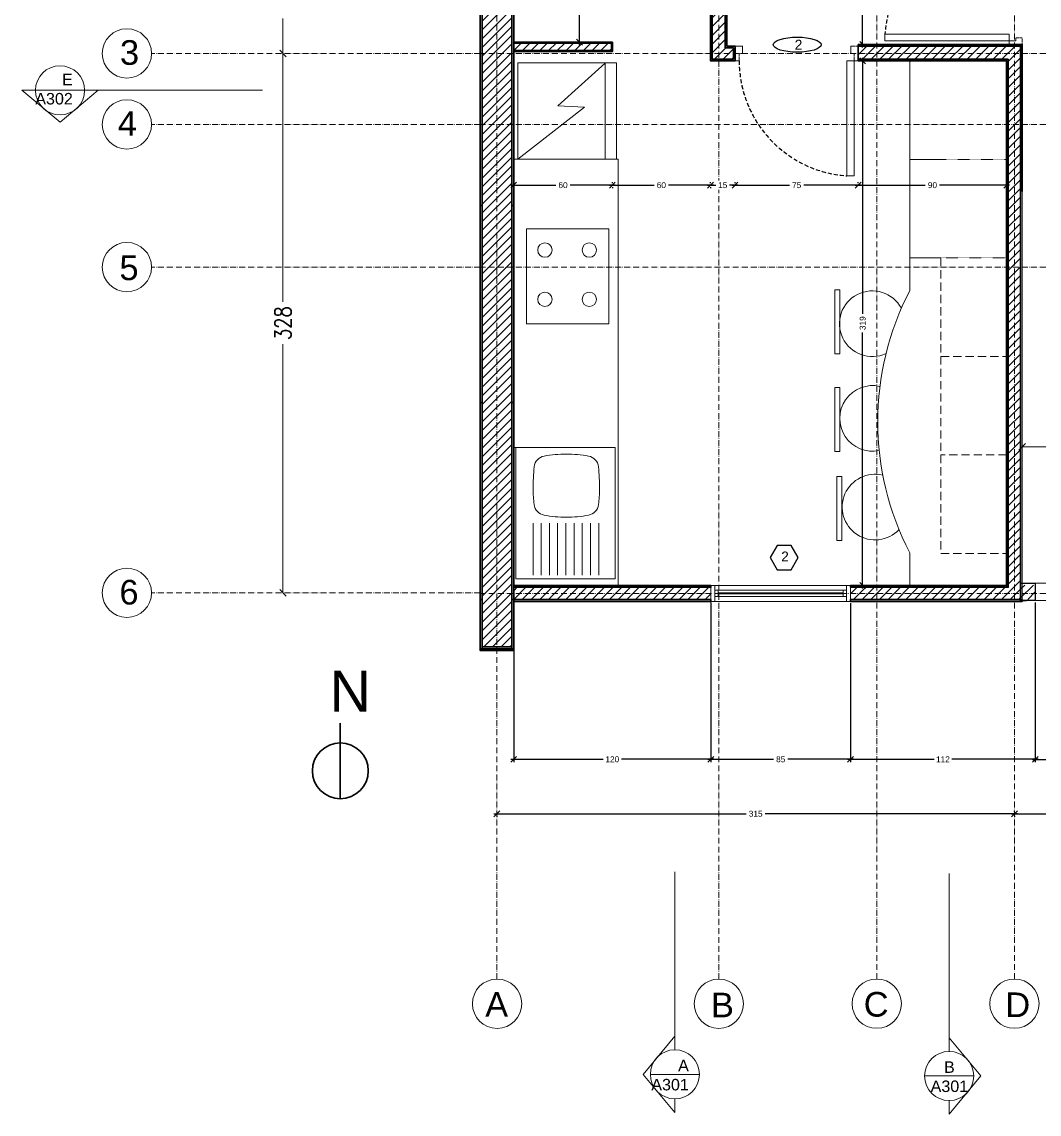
# Model space of a CAD drawing. Header units: inches. Extents: x 1080 to 7442, y 249 to 3242.
# Drawn here: x 1731 to 2350, y 1871 to 2536 of the extents above; entities that cross this region are included whole.
import ezdxf

# ---------------------------------------------------------------- set-up
doc = ezdxf.new("R2010")
doc.units = ezdxf.units.IN
doc.header["$MEASUREMENT"] = 0
for name, pattern in [('ACAD_ISO10W100', [18, 12, -3, 0, -3]), ('CENTER', [2, 1.25, -0.25, 0.25, -0.25]), ('HIDDEN', [0.375, 0.25, -0.125])]:
    doc.linetypes.add(name, pattern=pattern)
for name, color, linetype, lineweight in [('ARREDI', 8, 'Continuous', 18), ('CAMPITURE', 7, 'Continuous', 25), ('INFISSI', 130, 'Continuous', 13), ('NUMERAZIONE', 30, 'Continuous', 25), ('quote nuove', 253, 'Continuous', 18), ('STRUTTURA', 7, 'Continuous', 35)]:
    doc.layers.add(name, color=color, linetype=linetype, lineweight=lineweight)
doc.styles.add('ARIAL', font='Arial.ttf')
doc.styles.add('E-ROMANS', font='romans.shx', dxfattribs={"width": 0.8})
doc.styles.get("Standard").update_dxf_attribs({"font": 'Arial.ttf'})
doc.dimstyles.new('Copia di 1', dxfattribs={"dimscale": 0.001, "dimtxt": 10000, "dimasz": 4000, "dimexe": 1.2, "dimexo": 1, "dimgap": 0.1, "dimtad": 0, "dimtoh": 1, "dimdec": 0, "dimzin": 0, "dimdsep": 46, "dimtxsty": 'E-ROMANS', "dimblk": 'OBLIQUE', "dimcen": 1.2, "dimclrd": 256, "dimclre": 256, "dimclrt": 256, "dimadec": 0, "dimazin": 0, "dimtfac": 1, "dimtdec": 0, "dimtmove": 1, "dimatfit": 3, "dimldrblk": 'OPEN90', "dimfxl": 1, "dimtfill": 1, "dimtolj": 1, "dimtzin": 0, "dimlwd": 0, "dimarcsym": 0})
doc.dimstyles.new('TICK_36', dxfattribs={"dimtxt": 3.6, "dimasz": 3.6, "dimexe": 1.8, "dimexo": 1.2, "dimgap": 1.8, "dimtad": 0, "dimdec": 0, "dimzin": 0, "dimdsep": 46, "dimtxsty": 'ARIAL', "dimblk": 'OBLIQUE', "dimcen": 1.8, "dimdle": 1.8, "dimclrd": 256, "dimclrt": 256, "dimadec": 0, "dimazin": 0, "dimtfac": 1, "dimtdec": 0, "dimtmove": 1, "dimatfit": 3, "dimldrblk": 'OPEN90', "dimfxl": 1, "dimtfill": 1, "dimtolj": 1, "dimtzin": 0, "dimarcsym": 0})
pattern_1 = [(45, (-290.078, 2472.9004), (-2.6516504, 2.6516504), [])]

# ---------------------------------------------------------------- blocks, each defined once
blk = doc.blocks.new('_Oblique')
at = {"color": 0, "linetype": 'ByBlock', "lineweight": -2}
blk.add_line((-0.5, -0.5), (0.5, 0.5), dxfattribs=at)
blk = doc.blocks.new('*D178')
at = {"layer": 'quote nuove', "color": 0, "lineweight": -2, "transparency": 16777216}
for p, q in [((2334.97, 2054.64), (2334.97, 2055.24)), ((2020.01, 2052.24), (2020.01, 2051.64))]:
    blk.add_line(p, q, dxfattribs=at)
at = {"layer": 'quote nuove', "lineweight": -2, "transparency": 16777216}
for p, q in [((2018.21, 2053.44), (2171.74, 2053.44)), ((2336.77, 2053.44), (2183.24, 2053.44))]:
    blk.add_line(p, q, dxfattribs=at)
at = {"layer": 'quote nuove', "lineweight": -2, "transparency": 16777216, "xscale": 3.6, "yscale": 3.6, "zscale": 3.6, "rotation": 180}
blk.add_blockref('_Oblique', (2020.01, 2053.44), dxfattribs=at)
at = {"layer": 'quote nuove', "lineweight": -2, "transparency": 16777216, "xscale": 3.6, "yscale": 3.6, "zscale": 3.6}
blk.add_blockref('_Oblique', (2334.97, 2053.44), dxfattribs=at)
at = {"layer": 'quote nuove', "lineweight": 0, "transparency": 16777216, "insert": (2177.49, 2053.44), "char_height": 3.6, "attachment_point": 5, "style": 'ARIAL', "bg_fill": 3, "box_fill_scale": 1.25, "bg_fill_color": 256, "bg_fill_true_color": 13158600, "bg_fill_transparency": 0}
blk.add_mtext('\\A1;315', dxfattribs=at)
blk = doc.blocks.new('_Open90')
at = {"color": 0, "linetype": 'ByBlock', "lineweight": -2}
for p, q in [((0, 0), (-1, 0)), ((-0.5, 0.5), (0, 0)), ((0, 0), (-0.5, -0.5))]:
    blk.add_line(p, q, dxfattribs=at)
blk = doc.blocks.new('*D179')
at = {"layer": 'quote nuove', "color": 0, "lineweight": -2, "transparency": 16777216}
for p, q in [((2649.93, 2054.64), (2649.93, 2055.24)), ((2334.97, 2052.24), (2334.97, 2051.64))]:
    blk.add_line(p, q, dxfattribs=at)
at = {"layer": 'quote nuove', "lineweight": -2, "transparency": 16777216}
for p, q in [((2333.17, 2053.44), (2486.7, 2053.44)), ((2651.73, 2053.44), (2498.2, 2053.44))]:
    blk.add_line(p, q, dxfattribs=at)
at = {"layer": 'quote nuove', "lineweight": -2, "transparency": 16777216, "xscale": 3.6, "yscale": 3.6, "zscale": 3.6, "rotation": 180}
blk.add_blockref('_Oblique', (2334.97, 2053.44), dxfattribs=at)
at = {"layer": 'quote nuove', "lineweight": -2, "transparency": 16777216, "xscale": 3.6, "yscale": 3.6, "zscale": 3.6}
blk.add_blockref('_Oblique', (2649.93, 2053.44), dxfattribs=at)
at = {"layer": 'quote nuove', "lineweight": 0, "transparency": 16777216, "insert": (2492.45, 2053.44), "char_height": 3.6, "attachment_point": 5, "style": 'ARIAL', "bg_fill": 3, "box_fill_scale": 1.25, "bg_fill_color": 256, "bg_fill_true_color": 13158600, "bg_fill_transparency": 0}
blk.add_mtext('\\A1;315', dxfattribs=at)
blk = doc.blocks.new('*D182')
at = {"layer": 'quote nuove', "linetype": 'ACAD_ISO10W100', "lineweight": -2, "ltscale": 2, "transparency": 16777216}
for p, q in [((1889.81, 2577.96), (1889.81, 2577.96)), ((1889.81, 2516.41), (1889.81, 2516.41))]:
    blk.add_line(p, q, dxfattribs=at)
at = {"layer": 'quote nuove', "lineweight": 0, "ltscale": 2, "transparency": 16777216}
for p, q in [((1889.81, 2577.96), (1889.81, 2553.47)), ((1889.81, 2516.41), (1889.81, 2540.9))]:
    blk.add_line(p, q, dxfattribs=at)
at = {"layer": 'quote nuove', "lineweight": 0, "ltscale": 2, "transparency": 16777216, "xscale": 4, "yscale": 4, "zscale": 4}
for p, rotation in [((1889.81, 2577.96), 90), ((1889.81, 2516.41), 270)]:
    blk.add_blockref('_Oblique', p, dxfattribs=dict(at, rotation=rotation))
at = {"layer": 'quote nuove', "lineweight": 0, "ltscale": 2, "transparency": 16777216, "insert": (1889.81, 2547.19), "char_height": 10, "attachment_point": 5, "rotation": 90, "style": 'E-ROMANS', "bg_fill": 3, "box_fill_scale": 1.25, "bg_fill_color": 256, "bg_fill_true_color": 13158600, "bg_fill_transparency": 0}
blk.add_mtext('\\A1;62', dxfattribs=at)
blk = doc.blocks.new('*D183')
at = {"layer": 'quote nuove', "linetype": 'ACAD_ISO10W100', "lineweight": -2, "transparency": 16777216}
for p, q in [((1889.81, 2516.41), (1889.8, 2516.41)), ((1889.8, 2187.95), (1889.8, 2187.95))]:
    blk.add_line(p, q, dxfattribs=at)
at = {"layer": 'quote nuove', "lineweight": 0, "transparency": 16777216}
for p, q in [((1889.8, 2516.41), (1889.8, 2362.47)), ((1889.8, 2187.95), (1889.8, 2341.89))]:
    blk.add_line(p, q, dxfattribs=at)
at = {"layer": 'quote nuove', "lineweight": 0, "transparency": 16777216, "xscale": 4, "yscale": 4, "zscale": 4}
for p, rotation in [((1889.8, 2516.41), 90), ((1889.8, 2187.95), 270)]:
    blk.add_blockref('_Oblique', p, dxfattribs=dict(at, rotation=rotation))
at = {"layer": 'quote nuove', "lineweight": 0, "transparency": 16777216, "insert": (1889.8, 2352.18), "char_height": 10, "attachment_point": 5, "rotation": 90, "style": 'E-ROMANS', "bg_fill": 3, "box_fill_scale": 1.25, "bg_fill_color": 256, "bg_fill_true_color": 13158600, "bg_fill_transparency": 0}
blk.add_mtext('\\A1;328', dxfattribs=at)
blk = doc.blocks.new('*D226')
at = {"layer": 'quote nuove', "linetype": 'ACAD_ISO10W100', "lineweight": -2, "transparency": 16777216}
for p, q in [((2339.72, 2276.85), (2339.72, 2276.85)), ((2639.72, 2276.85), (2639.72, 2276.86))]:
    blk.add_line(p, q, dxfattribs=at)
at = {"layer": 'quote nuove', "lineweight": 0, "transparency": 16777216}
for p, q in [((2339.72, 2276.85), (2479.43, 2276.85)), ((2639.72, 2276.85), (2500, 2276.85))]:
    blk.add_line(p, q, dxfattribs=at)
at = {"layer": 'quote nuove', "lineweight": 0, "transparency": 16777216, "xscale": 4, "yscale": 4, "zscale": 4, "rotation": 180}
blk.add_blockref('_Oblique', (2339.72, 2276.85), dxfattribs=at)
at = {"layer": 'quote nuove', "lineweight": 0, "transparency": 16777216, "xscale": 4, "yscale": 4, "zscale": 4}
blk.add_blockref('_Oblique', (2639.72, 2276.85), dxfattribs=at)
at = {"layer": 'quote nuove', "lineweight": 0, "transparency": 16777216, "insert": (2489.72, 2276.85), "char_height": 10, "attachment_point": 5, "style": 'E-ROMANS', "bg_fill": 3, "box_fill_scale": 1.25, "bg_fill_color": 256, "bg_fill_true_color": 13158600, "bg_fill_transparency": 0}
blk.add_mtext('\\A1;300', dxfattribs=at)
blk = doc.blocks.new('*D187')
at = {"layer": 'quote nuove', "lineweight": -2, "transparency": 16777216}
for p, q in [((2148.12, 2436.18), (2153.21, 2436.18)), ((2166.72, 2436.18), (2161.62, 2436.18))]:
    blk.add_line(p, q, dxfattribs=at)
at = {"layer": 'quote nuove', "color": 0, "lineweight": -2, "transparency": 16777216}
for p, q in [((2149.92, 2437.38), (2149.92, 2437.98)), ((2164.92, 2437.38), (2164.92, 2437.98))]:
    blk.add_line(p, q, dxfattribs=at)
at = {"layer": 'quote nuove', "lineweight": -2, "transparency": 16777216, "xscale": 3.6, "yscale": 3.6, "zscale": 3.6, "rotation": 180}
blk.add_blockref('_Oblique', (2149.92, 2436.18), dxfattribs=at)
at = {"layer": 'quote nuove', "lineweight": -2, "transparency": 16777216, "xscale": 3.6, "yscale": 3.6, "zscale": 3.6}
blk.add_blockref('_Oblique', (2164.92, 2436.18), dxfattribs=at)
at = {"layer": 'quote nuove', "lineweight": 0, "transparency": 16777216, "insert": (2157.42, 2436.18), "char_height": 3.6, "attachment_point": 5, "style": 'ARIAL', "bg_fill": 3, "box_fill_scale": 1.25, "bg_fill_color": 256, "bg_fill_true_color": 13158600, "bg_fill_transparency": 0}
blk.add_mtext('\\A1;15', dxfattribs=at)
blk = doc.blocks.new('*D227')
at = {"layer": 'quote nuove', "lineweight": -2, "transparency": 16777216}
for p, q in [((2070.25, 2575.01), (2070.25, 2552.57)), ((2070.25, 2521.41), (2070.25, 2543.86))]:
    blk.add_line(p, q, dxfattribs=at)
at = {"layer": 'quote nuove', "color": 0, "lineweight": -2, "transparency": 16777216}
for p, q in [((2069.05, 2573.21), (2068.45, 2573.21)), ((2069.05, 2523.21), (2068.45, 2523.21))]:
    blk.add_line(p, q, dxfattribs=at)
at = {"layer": 'quote nuove', "lineweight": -2, "transparency": 16777216, "xscale": 3.6, "yscale": 3.6, "zscale": 3.6}
for p, rotation in [((2070.25, 2573.21), 90), ((2070.25, 2523.21), 270)]:
    blk.add_blockref('_Oblique', p, dxfattribs=dict(at, rotation=rotation))
at = {"layer": 'quote nuove', "lineweight": 0, "transparency": 16777216, "insert": (2070.25, 2548.21), "char_height": 3.6, "attachment_point": 5, "rotation": 90, "style": 'ARIAL', "bg_fill": 3, "box_fill_scale": 1.25, "bg_fill_color": 256, "bg_fill_true_color": 13158600, "bg_fill_transparency": 0}
blk.add_mtext('\\A1;50', dxfattribs=at)
blk = doc.blocks.new('*D191')
at = {"layer": 'quote nuove', "color": 0, "lineweight": -2, "transparency": 16777216}
for p, q in [((2241.4, 2511.91), (2240.8, 2511.91)), ((2241.4, 2192.41), (2240.8, 2192.41))]:
    blk.add_line(p, q, dxfattribs=at)
at = {"layer": 'quote nuove', "lineweight": -2, "transparency": 16777216}
for p, q in [((2242.6, 2513.71), (2242.6, 2357.92)), ((2242.6, 2190.61), (2242.6, 2346.41))]:
    blk.add_line(p, q, dxfattribs=at)
at = {"layer": 'quote nuove', "lineweight": -2, "transparency": 16777216, "xscale": 3.6, "yscale": 3.6, "zscale": 3.6}
for p, rotation in [((2242.6, 2511.91), 90), ((2242.6, 2192.41), 270)]:
    blk.add_blockref('_Oblique', p, dxfattribs=dict(at, rotation=rotation))
at = {"layer": 'quote nuove', "lineweight": 0, "transparency": 16777216, "insert": (2242.6, 2352.16), "char_height": 3.6, "attachment_point": 5, "rotation": 90, "style": 'ARIAL', "bg_fill": 3, "box_fill_scale": 1.25, "bg_fill_color": 256, "bg_fill_true_color": 13158600, "bg_fill_transparency": 0}
blk.add_mtext('\\A1;319', dxfattribs=at)
blk = doc.blocks.new('*D232')
at = {"layer": 'quote nuove', "color": 0, "lineweight": -2, "transparency": 16777216}
for p, q in [((2030.22, 2181.61), (2030.22, 2084.82)), ((2150.22, 2181.62), (2150.22, 2084.82))]:
    blk.add_line(p, q, dxfattribs=at)
at = {"layer": 'quote nuove', "lineweight": -2, "transparency": 16777216}
for p, q in [((2028.42, 2086.62), (2084.61, 2086.62)), ((2152.02, 2086.62), (2095.82, 2086.62))]:
    blk.add_line(p, q, dxfattribs=at)
at = {"layer": 'quote nuove', "lineweight": -2, "transparency": 16777216, "xscale": 3.6, "yscale": 3.6, "zscale": 3.6, "rotation": 180}
blk.add_blockref('_Oblique', (2030.22, 2086.62), dxfattribs=at)
at = {"layer": 'quote nuove', "lineweight": -2, "transparency": 16777216, "xscale": 3.6, "yscale": 3.6, "zscale": 3.6}
blk.add_blockref('_Oblique', (2150.22, 2086.62), dxfattribs=at)
at = {"layer": 'quote nuove', "lineweight": 0, "transparency": 16777216, "insert": (2090.22, 2086.62), "char_height": 3.6, "attachment_point": 5, "style": 'ARIAL', "bg_fill": 3, "box_fill_scale": 1.25, "bg_fill_color": 256, "bg_fill_true_color": 13158600, "bg_fill_transparency": 0}
blk.add_mtext('\\A1;120', dxfattribs=at)
blk = doc.blocks.new('*D233')
at = {"layer": 'quote nuove', "color": 0, "lineweight": -2, "transparency": 16777216}
for p, q in [((2150.22, 2182.16), (2150.22, 2084.82)), ((2235.22, 2181.61), (2235.22, 2084.82))]:
    blk.add_line(p, q, dxfattribs=at)
at = {"layer": 'quote nuove', "lineweight": -2, "transparency": 16777216}
for p, q in [((2148.42, 2086.62), (2188.36, 2086.62)), ((2237.02, 2086.62), (2197.07, 2086.62))]:
    blk.add_line(p, q, dxfattribs=at)
at = {"layer": 'quote nuove', "lineweight": -2, "transparency": 16777216, "xscale": 3.6, "yscale": 3.6, "zscale": 3.6, "rotation": 180}
blk.add_blockref('_Oblique', (2150.22, 2086.62), dxfattribs=at)
at = {"layer": 'quote nuove', "lineweight": -2, "transparency": 16777216, "xscale": 3.6, "yscale": 3.6, "zscale": 3.6}
blk.add_blockref('_Oblique', (2235.22, 2086.62), dxfattribs=at)
at = {"layer": 'quote nuove', "lineweight": 0, "transparency": 16777216, "insert": (2192.72, 2086.62), "char_height": 3.6, "attachment_point": 5, "style": 'ARIAL', "bg_fill": 3, "box_fill_scale": 1.25, "bg_fill_color": 256, "bg_fill_true_color": 13158600, "bg_fill_transparency": 0}
blk.add_mtext('\\A1;85', dxfattribs=at)
blk = doc.blocks.new('*D194')
at = {"layer": 'quote nuove', "color": 0, "lineweight": -2, "transparency": 16777216}
for p, q in [((2235.22, 2181.61), (2235.22, 2084.82)), ((2347.68, 2182.16), (2347.68, 2084.82))]:
    blk.add_line(p, q, dxfattribs=at)
at = {"layer": 'quote nuove', "lineweight": -2, "transparency": 16777216}
for p, q in [((2233.42, 2086.62), (2286.06, 2086.62)), ((2349.48, 2086.62), (2296.84, 2086.62))]:
    blk.add_line(p, q, dxfattribs=at)
at = {"layer": 'quote nuove', "lineweight": -2, "transparency": 16777216, "xscale": 3.6, "yscale": 3.6, "zscale": 3.6, "rotation": 180}
blk.add_blockref('_Oblique', (2235.22, 2086.62), dxfattribs=at)
at = {"layer": 'quote nuove', "lineweight": -2, "transparency": 16777216, "xscale": 3.6, "yscale": 3.6, "zscale": 3.6}
blk.add_blockref('_Oblique', (2347.68, 2086.62), dxfattribs=at)
at = {"layer": 'quote nuove', "lineweight": 0, "transparency": 16777216, "insert": (2291.45, 2086.62), "char_height": 3.6, "attachment_point": 5, "style": 'ARIAL', "bg_fill": 3, "box_fill_scale": 1.25, "bg_fill_color": 256, "bg_fill_true_color": 13158600, "bg_fill_transparency": 0}
blk.add_mtext('\\A1;112', dxfattribs=at)
blk = doc.blocks.new('*D235')
at = {"layer": 'quote nuove', "color": 0, "lineweight": -2, "transparency": 16777216}
for p, q in [((2347.68, 2182.16), (2347.68, 2084.81)), ((2432.68, 2182.17), (2432.68, 2084.81))]:
    blk.add_line(p, q, dxfattribs=at)
at = {"layer": 'quote nuove', "lineweight": -2, "transparency": 16777216}
for p, q in [((2345.88, 2086.61), (2385.83, 2086.61)), ((2434.48, 2086.61), (2394.54, 2086.61))]:
    blk.add_line(p, q, dxfattribs=at)
at = {"layer": 'quote nuove', "lineweight": -2, "transparency": 16777216, "xscale": 3.6, "yscale": 3.6, "zscale": 3.6, "rotation": 180}
blk.add_blockref('_Oblique', (2347.68, 2086.61), dxfattribs=at)
at = {"layer": 'quote nuove', "lineweight": -2, "transparency": 16777216, "xscale": 3.6, "yscale": 3.6, "zscale": 3.6}
blk.add_blockref('_Oblique', (2432.68, 2086.61), dxfattribs=at)
at = {"layer": 'quote nuove', "lineweight": 0, "transparency": 16777216, "insert": (2390.18, 2086.61), "char_height": 3.6, "attachment_point": 5, "style": 'ARIAL', "bg_fill": 3, "box_fill_scale": 1.25, "bg_fill_color": 256, "bg_fill_true_color": 13158600, "bg_fill_transparency": 0}
blk.add_mtext('\\A1;85', dxfattribs=at)
blk = doc.blocks.new('*D212')
at = {"layer": 'quote nuove', "lineweight": -2, "transparency": 16777216}
for p, q in [((2163.12, 2436.18), (2198.04, 2436.18)), ((2241.72, 2436.18), (2206.8, 2436.18))]:
    blk.add_line(p, q, dxfattribs=at)
at = {"layer": 'quote nuove', "color": 0, "lineweight": -2, "transparency": 16777216}
for p, q in [((2164.92, 2437.38), (2164.92, 2437.98)), ((2239.92, 2437.38), (2239.92, 2437.98))]:
    blk.add_line(p, q, dxfattribs=at)
at = {"layer": 'quote nuove', "lineweight": -2, "transparency": 16777216, "xscale": 3.6, "yscale": 3.6, "zscale": 3.6, "rotation": 180}
blk.add_blockref('_Oblique', (2164.92, 2436.18), dxfattribs=at)
at = {"layer": 'quote nuove', "lineweight": -2, "transparency": 16777216, "xscale": 3.6, "yscale": 3.6, "zscale": 3.6}
blk.add_blockref('_Oblique', (2239.92, 2436.18), dxfattribs=at)
at = {"layer": 'quote nuove', "lineweight": 0, "transparency": 16777216, "insert": (2202.42, 2436.18), "char_height": 3.6, "attachment_point": 5, "style": 'ARIAL', "bg_fill": 3, "box_fill_scale": 1.25, "bg_fill_color": 256, "bg_fill_true_color": 13158600, "bg_fill_transparency": 0}
blk.add_mtext('\\A1;75', dxfattribs=at)
blk = doc.blocks.new('*D213')
at = {"layer": 'quote nuove', "lineweight": -2, "transparency": 16777216}
for p, q in [((2238.12, 2436.18), (2280.71, 2436.18)), ((2332.02, 2436.18), (2289.42, 2436.18))]:
    blk.add_line(p, q, dxfattribs=at)
at = {"layer": 'quote nuove', "color": 0, "lineweight": -2, "transparency": 16777216}
for p, q in [((2239.92, 2437.38), (2239.92, 2437.98)), ((2330.22, 2437.38), (2330.22, 2437.98))]:
    blk.add_line(p, q, dxfattribs=at)
at = {"layer": 'quote nuove', "lineweight": -2, "transparency": 16777216, "xscale": 3.6, "yscale": 3.6, "zscale": 3.6, "rotation": 180}
blk.add_blockref('_Oblique', (2239.92, 2436.18), dxfattribs=at)
at = {"layer": 'quote nuove', "lineweight": -2, "transparency": 16777216, "xscale": 3.6, "yscale": 3.6, "zscale": 3.6}
blk.add_blockref('_Oblique', (2330.22, 2436.18), dxfattribs=at)
at = {"layer": 'quote nuove', "lineweight": 0, "transparency": 16777216, "insert": (2285.07, 2436.18), "char_height": 3.6, "attachment_point": 5, "style": 'ARIAL', "bg_fill": 3, "box_fill_scale": 1.25, "bg_fill_color": 256, "bg_fill_true_color": 13158600, "bg_fill_transparency": 0}
blk.add_mtext('\\A1;90', dxfattribs=at)
blk = doc.blocks.new('*D214')
at = {"layer": 'quote nuove', "lineweight": -2, "transparency": 16777216}
for p, q in [((2088.47, 2436.18), (2115.69, 2436.18)), ((2151.72, 2436.18), (2124.5, 2436.18))]:
    blk.add_line(p, q, dxfattribs=at)
at = {"layer": 'quote nuove', "color": 0, "lineweight": -2, "transparency": 16777216}
for p, q in [((2090.27, 2437.38), (2090.27, 2437.98)), ((2149.92, 2434.98), (2149.92, 2434.38))]:
    blk.add_line(p, q, dxfattribs=at)
at = {"layer": 'quote nuove', "lineweight": -2, "transparency": 16777216, "xscale": 3.6, "yscale": 3.6, "zscale": 3.6, "rotation": 180}
blk.add_blockref('_Oblique', (2090.27, 2436.18), dxfattribs=at)
at = {"layer": 'quote nuove', "lineweight": -2, "transparency": 16777216, "xscale": 3.6, "yscale": 3.6, "zscale": 3.6}
blk.add_blockref('_Oblique', (2149.92, 2436.18), dxfattribs=at)
at = {"layer": 'quote nuove', "lineweight": 0, "transparency": 16777216, "insert": (2120.09, 2436.18), "char_height": 3.6, "attachment_point": 5, "style": 'ARIAL', "bg_fill": 3, "box_fill_scale": 1.25, "bg_fill_color": 256, "bg_fill_true_color": 13158600, "bg_fill_transparency": 0}
blk.add_mtext('\\A1;60', dxfattribs=at)
blk = doc.blocks.new('*D215')
at = {"layer": 'quote nuove', "lineweight": -2, "transparency": 16777216}
for p, q in [((2028.42, 2436.18), (2055.84, 2436.18)), ((2092.07, 2436.18), (2064.65, 2436.18))]:
    blk.add_line(p, q, dxfattribs=at)
at = {"layer": 'quote nuove', "color": 0, "lineweight": -2, "transparency": 16777216}
for p, q in [((2030.22, 2437.38), (2030.22, 2437.98)), ((2090.27, 2434.98), (2090.27, 2434.38))]:
    blk.add_line(p, q, dxfattribs=at)
at = {"layer": 'quote nuove', "lineweight": -2, "transparency": 16777216, "xscale": 3.6, "yscale": 3.6, "zscale": 3.6, "rotation": 180}
blk.add_blockref('_Oblique', (2030.22, 2436.18), dxfattribs=at)
at = {"layer": 'quote nuove', "lineweight": -2, "transparency": 16777216, "xscale": 3.6, "yscale": 3.6, "zscale": 3.6}
blk.add_blockref('_Oblique', (2090.27, 2436.18), dxfattribs=at)
at = {"layer": 'quote nuove', "lineweight": 0, "transparency": 16777216, "insert": (2060.24, 2436.18), "char_height": 3.6, "attachment_point": 5, "style": 'ARIAL', "bg_fill": 3, "box_fill_scale": 1.25, "bg_fill_color": 256, "bg_fill_true_color": 13158600, "bg_fill_transparency": 0}
blk.add_mtext('\\A1;60', dxfattribs=at)
blk = doc.blocks.new('*D246')
at = {"layer": 'ARREDI', "color": 0, "lineweight": -2, "transparency": 16777216}
for p, q in [((2263.15, 2601.91), (2240.8, 2601.91)), ((2326.44, 2521.91), (2240.8, 2521.91))]:
    blk.add_line(p, q, dxfattribs=at)
at = {"layer": 'ARREDI', "lineweight": -2, "transparency": 16777216}
for p, q in [((2242.6, 2603.71), (2242.6, 2566.27)), ((2242.6, 2520.11), (2242.6, 2557.56))]:
    blk.add_line(p, q, dxfattribs=at)
at = {"layer": 'ARREDI', "lineweight": -2, "transparency": 16777216, "xscale": 3.6, "yscale": 3.6, "zscale": 3.6}
for p, rotation in [((2242.6, 2601.91), 90), ((2242.6, 2521.91), 270)]:
    blk.add_blockref('_Oblique', p, dxfattribs=dict(at, rotation=rotation))
at = {"layer": 'ARREDI', "transparency": 16777216, "insert": (2242.6, 2561.91), "char_height": 3.6, "attachment_point": 5, "rotation": 90, "style": 'ARIAL', "bg_fill": 3, "box_fill_scale": 1.25, "bg_fill_color": 256, "bg_fill_true_color": 13158600, "bg_fill_transparency": 0}
blk.add_mtext('\\A1;80', dxfattribs=at)

msp = doc.modelspace()

# ---------------------------------------------------------------- hatches: boundary and pattern name
at = {"layer": 'CAMPITURE'}
h = msp.add_hatch(dxfattribs=at)
h.set_pattern_fill('ANSI31', color=0, scale=30)
h.set_pattern_definition(pattern_1)
h.paths.add_polyline_path([(2029.02, 2902.72), (2011.01, 2902.72), (2011.01, 2155.11), (2029.02, 2155.11)])
h = msp.add_hatch(dxfattribs=at)
h.set_pattern_fill('ANSI31', color=256, scale=30)
h.set_pattern_definition(pattern_1)
h.paths.add_polyline_path([(2103.92, 2881.61), (2030.22, 2881.61), (2030.22, 2874.11), (2103.92, 2874.11)])
h.paths.add_polyline_path([(2158.92, 2881.61), (2150.22, 2881.61), (2146.42, 2881.61), (2146.42, 2874.11), (2150.22, 2874.11), (2151.42, 2874.11), (2151.42, 2792.91), (2152.7, 2792.91), (2152.7, 2842.31), (2157.66, 2842.31), (2157.66, 2792.91), (2158.92, 2792.91)])
h.paths.add_polyline_path([(2158.92, 2717.91), (2151.42, 2717.91), (2151.42, 2581.71), (2150, 2581.71), (2030.22, 2581.71), (2030.22, 2574.21), (2150.92, 2574.21), (2150.92, 2512.91), (2163.92, 2512.91), (2163.92, 2519.91), (2158.92, 2519.91), (2158.92, 2573.21)])
h.paths.add_polyline_path([(2338.72, 2520.91), (2239.92, 2520.91), (2239.92, 2512.91), (2331.22, 2512.91), (2331.22, 2511.91), (2331.22, 2510.88), (2338.72, 2510.88)])
h.paths.add_polyline_path([(2338.72, 2510.88), (2331.22, 2510.88), (2331.22, 2191.41), (2235.22, 2191.41), (2235.22, 2183.91), (2338.72, 2183.91), (2338.72, 2443.78)])
h.paths.add_polyline_path([(2150.22, 2191.41), (2030.22, 2191.41), (2030.22, 2183.91), (2150.22, 2183.91)])
h.paths.add_polyline_path([(2639.72, 2192.46), (2632.72, 2192.46), (2632.72, 2183.86), (2639.72, 2183.86)])
h = msp.add_hatch(dxfattribs=at)
h.set_pattern_fill('ANSI31', color=0, scale=30)
h.set_pattern_definition(pattern_1)
h.paths.add_polyline_path([(2089.67, 2518.11), (2089.67, 2522.61), (2030.22, 2522.61), (2030.22, 2518.11)])
h.paths.add_polyline_path([(2338.72, 2187.66), (2338.72, 2183.94), (2347.68, 2183.94), (2347.68, 2187.66)])
h.paths.add_polyline_path([(2347.68, 2187.66), (2347.68, 2192.72), (2338.72, 2192.72), (2338.72, 2187.66)])

# ---------------------------------------------------------------- linework, layer by layer
at = {"layer": 'ARREDI'}
for p, q in [((2030.22, 2515.83), (2030.22, 2452.63)), ((2092.81, 2510.76), (2032.81, 2510.76)), ((2032.81, 2510.76), (2032.81, 2451.97)), ((2057.03, 2484.47), (2085.87, 2510.55)), ((2085.87, 2451.97), (2085.87, 2510.55)), ((2092.81, 2451.97), (2092.81, 2510.76)), ((2032.81, 2451.97), (2073.27, 2483.67)), ((2073.27, 2483.67), (2057.03, 2484.47)), ((2030.22, 2451.97), (2090.22, 2451.97)), ((2093.72, 2451.97), (2088.53, 2451.97)), ((2093.72, 2192.53), (2093.72, 2451.97)), ((2290.22, 2451.91), (2271.22, 2451.91)), ((2339.72, 2183.36), (2339.72, 2443.78)), ((2088.07, 2409.67), (2038.07, 2409.67)), ((2290.22, 2391.91), (2271.22, 2391.91)), ((2271.22, 2391.91), (2271.22, 2371.91)), ((2090.55, 2276.45), (2030.55, 2276.45)), ((2041.97, 2198.74), (2041.97, 2230.34)), ((2046.97, 2198.74), (2046.97, 2230.34)), ((2051.97, 2198.74), (2051.97, 2230.34)), ((2056.97, 2198.74), (2056.97, 2230.34)), ((2061.97, 2198.74), (2061.97, 2230.34)), ((2066.97, 2198.74), (2066.97, 2230.34)), ((2071.97, 2198.74), (2071.97, 2230.34)), ((2076.97, 2198.74), (2076.97, 2230.34)), ((2081.97, 2198.74), (2081.97, 2230.34)), ((2271.22, 2212.41), (2271.22, 2192.41)), ((2037.24, 2196.45), (2087.24, 2196.44)), ((2030.22, 2192.53), (2093.72, 2192.53))]:
    msp.add_line(p, q, dxfattribs=at)
at = {"layer": 'ARREDI', "linetype": 'HIDDEN', "ltscale": 0.1}
for p, q in [((2290.22, 2451.91), (2330.22, 2451.91)), ((2330.22, 2391.91), (2290.22, 2391.91))]:
    msp.add_line(p, q, dxfattribs=at)
at = {"layer": 'ARREDI', "linetype": 'HIDDEN', "ltscale": 20}
for p, q in [((2290.22, 2391.91), (2290.22, 2211.91)), ((2290.22, 2331.91), (2330.22, 2331.91)), ((2330.22, 2271.91), (2290.22, 2271.91)), ((2290.22, 2211.91), (2330.22, 2211.91))]:
    msp.add_line(p, q, dxfattribs=at)
at = {"layer": 'ARREDI', "ltscale": 5}
msp.add_line((2037.24, 2276.45), (2087.24, 2276.45), dxfattribs=at)
at = {"layer": 'ARREDI'}
for points in [[(2088.07, 2409.67), (2088.07, 2351.67), (2038.07, 2351.67), (2038.07, 2409.67)], [(2225.72, 2372.4), (2228.66, 2372.4), (2228.66, 2333.45), (2225.72, 2333.45)], [(2225.71, 2312.99), (2228.65, 2312.99), (2228.65, 2274.04), (2225.71, 2274.04)], [(2031.6, 2276.45), (2091.99, 2276.45), (2091.99, 2196.45), (2031.6, 2196.45)], [(2226.93, 2258.8), (2229.88, 2258.8), (2229.88, 2219.84), (2226.93, 2219.84)]]:
    msp.add_lwpolyline(points, close=True, dxfattribs=at)
for centre in [(2049.2, 2396.67), (2076.24, 2396.67), (2049.2, 2366.67), (2076.24, 2366.67)]:
    msp.add_circle(centre, 4.38, dxfattribs=at)
for centre, radius, start, end in [((2248.48, 2351.84), 20, 27.99118, 294.70061), ((2425.26, 2292.16), 173.46, 152.62844, 207.37156), ((2248.68, 2294.19), 20, 77.10948, 281.57251), ((2250.17, 2240.2), 20, 76.40706, 316.65618)]:
    msp.add_arc(centre, radius, start, end, dxfattribs=at)
at = {"layer": 'ARREDI', "ltscale": 5}
for centre, radius, start, end in [((2050.08, 2263.84), 7.5, 100.38124, 172.77), ((2050.08, 2263.84), 7.5, 100.38124, 172.77), ((2062.24, 2197.45), 75, 90, 100.38124), ((2062.24, 2197.45), 75, 90, 100.38124), ((2062.24, 2197.45), 75, 79.61876, 90), ((2062.24, 2197.45), 75, 79.61876, 90), ((2074.41, 2263.84), 7.5, 7.23, 79.61876), ((2074.41, 2263.84), 7.5, 7.23, 79.61876), ((2198.23, 2251.15), 156.19, 174.99166, 180.0013), ((2198.23, 2251.15), 156.19, 174.99166, 180.0013), ((1926.26, 2251.15), 156.19, 359.9987, 5.00834), ((1926.26, 2251.15), 156.19, 359.9987, 5.00834), ((2117.04, 2251.15), 75, 180, 187.23), ((2117.04, 2251.15), 75, 180, 187.23), ((2007.44, 2251.15), 75, 352.77, 0), ((2007.44, 2251.15), 75, 352.77, 0), ((2050.08, 2242.65), 7.5, 187.23, 259.61876), ((2050.08, 2242.65), 7.5, 187.23, 259.61876), ((2074.41, 2242.65), 7.5, 280.38124, 352.77), ((2074.41, 2242.65), 7.5, 280.38124, 352.77), ((2062.24, 2309.05), 75, 259.61876, 270), ((2062.24, 2309.05), 75, 259.61876, 270), ((2062.24, 2309.05), 75, 270, 280.38124), ((2062.24, 2309.05), 75, 270, 280.38124)]:
    msp.add_arc(centre, radius, start, end, dxfattribs=at)
at = {"layer": 'INFISSI', "color": 4, "lineweight": 0}
for p, q in [((2150.22, 2192.41), (2235.22, 2192.41)), ((2152.72, 2189.66), (2154.72, 2189.66)), ((2154.72, 2189.66), (2230.72, 2189.66)), ((2232.72, 2189.66), (2230.72, 2189.66)), ((2432.68, 2193.86), (2347.68, 2193.86)), ((2150.22, 2182.81), (2235.22, 2182.81)), ((2154.72, 2187.91), (2230.72, 2187.91)), ((2230.72, 2187.41), (2154.72, 2187.41))]:
    msp.add_line(p, q, dxfattribs=at)
at = {"layer": 'INFISSI'}
for p, q in [((2232.72, 2187.66), (2232.72, 2189.66)), ((2154.72, 2187.41), (2154.72, 2187.91)), ((2230.72, 2187.91), (2229.53, 2187.91)), ((2229.53, 2187.41), (2230.72, 2187.41)), ((2230.72, 2187.66), (2230.72, 2187.91))]:
    msp.add_line(p, q, dxfattribs=at)
at = {"layer": 'INFISSI', "color": 4, "linetype": 'Continuous', "lineweight": 0}
for p, q in [((2549.72, 2193.86), (2339.72, 2193.86)), ((2549.72, 2183.36), (2339.72, 2183.36))]:
    msp.add_line(p, q, dxfattribs=at)
for points in [[(2256.16, 2528.13), (2331.72, 2528.13), (2331.72, 2524.13), (2256.16, 2524.13), (2256.16, 2528.13)], [(2232.92, 2441.91), (2232.92, 2511.91), (2237.42, 2511.91), (2237.42, 2441.91), (2232.92, 2441.91)]]:
    msp.add_lwpolyline(points, dxfattribs=at)
at = {"layer": 'INFISSI', "color": 4, "linetype": 'CENTER', "lineweight": 0}
for points in [[(2167.42, 2511.91), (2164.92, 2511.91), (2164.92, 2520.91), (2169.42, 2520.91), (2169.42, 2516.41), (2167.42, 2516.41), (2167.42, 2511.91)], [(2237.42, 2511.91), (2239.92, 2511.91), (2239.92, 2520.91), (2235.42, 2520.91), (2235.42, 2516.41), (2237.42, 2516.41), (2237.42, 2511.91)], [(2331.72, 2524.13), (2331.72, 2521.91), (2339.72, 2521.91), (2339.72, 2525.91), (2335.72, 2525.91), (2335.72, 2524.13), (2331.72, 2524.13)]]:
    msp.add_lwpolyline(points, dxfattribs=at)
at = {"layer": 'INFISSI', "color": 4, "lineweight": 0}
for points in [[(2150.22, 2192.41), (2152.72, 2192.41), (2152.72, 2182.81), (2150.22, 2182.81)], [(2232.72, 2192.41), (2235.22, 2192.41), (2235.22, 2182.81), (2232.72, 2182.81)]]:
    msp.add_lwpolyline(points, close=True, dxfattribs=at)
at = {"layer": 'INFISSI', "color": 4, "linetype": 'HIDDEN', "lineweight": -2, "ltscale": 10}
for centre, radius, start, end in [((2333.46, 2522.18), 77.53, 91.28964, 175.59535), ((2237.69, 2512.02), 70.27, 180.08643, 266.10934)]:
    msp.add_arc(centre, radius, start, end, dxfattribs=at)
at = {"layer": 'NUMERAZIONE', "lineweight": 0}
for p, q in [((1754.12, 2474.55), (1730.88, 2493.95)), ((1777.36, 2493.95), (1730.88, 2493.95)), ((1754.12, 2474.55), (1777.36, 2493.95)), ((1777.36, 2493.95), (1877.36, 2493.95)), ((2128.33, 1918.05), (2128.33, 2018.05)), ((2295.22, 1917.06), (2295.22, 2017.06)), ((2108.94, 1894.81), (2128.33, 1918.05)), ((2128.33, 1909.76), (2128.33, 1918.04)), ((2314.61, 1893.82), (2295.22, 1917.06)), ((2295.22, 1908.77), (2295.22, 1917.06)), ((2108.94, 1894.81), (2128.33, 1871.57)), ((2113.38, 1894.81), (2143.28, 1894.81)), ((2310.17, 1893.82), (2280.27, 1893.82)), ((2314.61, 1893.82), (2295.22, 1870.58)), ((2128.33, 1871.57), (2128.33, 1879.86)), ((2295.22, 1870.58), (2295.22, 1878.86))]:
    msp.add_line(p, q, dxfattribs=at)
at = {"layer": 'NUMERAZIONE'}
msp.add_lwpolyline([(2203.32, 2209.48), (2199.05, 2216.89), (2190.5, 2216.89), (2186.22, 2209.48), (2190.5, 2202.08), (2199.05, 2202.08)], close=True, dxfattribs=at)
at = {"layer": 'NUMERAZIONE', "lineweight": 0}
for centre in [(1754.12, 2493.95), (2128.33, 1894.81), (2295.22, 1893.82)]:
    msp.add_circle(centre, 14.95, dxfattribs=at)
at = {"layer": 'NUMERAZIONE'}
msp.add_ellipse((2202.75, 2521.72), major_axis=(14.61, 0), ratio=0.314087, dxfattribs=at)
at = {"layer": 'quote nuove', "color": 253, "linetype": 'ACAD_ISO10W100', "lineweight": 0, "ltscale": 0.3}
for p, q in [((2020.01, 1952.81), (2020.01, 3105.02)), ((2155.06, 1952.81), (2155.07, 3105.02)), ((2334.97, 1952.86), (2334.97, 3105.02)), ((2009.81, 2516.41), (1809.81, 2516.41)), ((2860.12, 2516.41), (2009.81, 2516.41)), ((2009.81, 2187.95), (1809.81, 2187.95)), ((2860.12, 2187.66), (2009.81, 2187.66))]:
    msp.add_line(p, q, dxfattribs=at)
at = {"layer": 'quote nuove', "color": 253, "lineweight": 0}
for centre in [(1794.81, 2516.41), (1794.81, 2473.19), (1794.81, 2386.31), (1794.81, 2187.98), (2020.1, 1937.81), (2155.06, 1937.81), (2251.17, 1937.86), (2334.97, 1937.86)]:
    msp.add_circle(centre, 15, dxfattribs=at)
at = {"layer": 'STRUTTURA'}
for p, q in [((2239.92, 2521.91), (2239.92, 2520.91)), ((2239.92, 2520.91), (2339.72, 2520.91)), ((2339.72, 2520.91), (2339.72, 2519.91)), ((2030.22, 2512.51), (2030.22, 2452.51)), ((2331.22, 2512.91), (2239.92, 2512.91)), ((2331.22, 2511.91), (2331.22, 2512.91)), ((2331.22, 2191.41), (2331.22, 2511.91)), ((2330.22, 2451.91), (2330.22, 2391.91)), ((2338.72, 2183.36), (2338.72, 2443.78)), ((2330.22, 2331.91), (2330.22, 2271.91)), ((2331.22, 2192.41), (2271.22, 2192.41)), ((1924.7, 2108.64), (1924.7, 2062.61))]:
    msp.add_line(p, q, dxfattribs=at)
at = {"layer": 'STRUTTURA', "color": 6, "lineweight": 0}
msp.add_line((2030.22, 2192.53), (2067.07, 2192.41), dxfattribs=at)
at = {"layer": 'STRUTTURA', "ltscale": 5}
for p, q in [((2080.22, 2192.53), (2030.22, 2192.53)), ((2080.22, 2192.41), (2030.22, 2192.41))]:
    msp.add_line(p, q, dxfattribs=at)
at = {"layer": 'STRUTTURA', "lineweight": -2}
for p, q in [((2339.72, 2193.86), (2342.35, 2193.86)), ((2339.72, 2183.36), (2342.35, 2183.36))]:
    msp.add_line(p, q, dxfattribs=at)
at = {"layer": 'STRUTTURA'}
for points in [[(2149.92, 2574.21), (2149.92, 2511.91), (2164.92, 2511.91), (2164.92, 2520.91), (2159.92, 2520.91), (2159.92, 2573.21)], [(2150.92, 2574.21), (2150.92, 2512.91), (2163.92, 2512.91), (2163.92, 2519.91), (2158.92, 2519.91), (2158.92, 2573.21)], [(2030.22, 2522.61), (2089.67, 2522.61), (2089.67, 2523.21), (2030.22, 2523.21)], [(2339.72, 2432.41), (2339.72, 2521.91), (2239.92, 2521.91)], [(2338.72, 2432.41), (2338.72, 2520.91), (2239.92, 2520.91)], [(2030.22, 2517.51), (2089.67, 2517.51), (2089.67, 2518.11), (2030.22, 2518.11)], [(2020.02, 2153.91), (2011.01, 2153.91), (2011.01, 2155.11), (2020.02, 2155.11)], [(2020.02, 2153.91), (2029.02, 2153.91), (2029.02, 2155.11), (2020.02, 2155.11)], [(2020.02, 2153.91), (2009.81, 2153.91), (2009.81, 2152.81), (2020.02, 2152.81)], [(2020.02, 2153.91), (2030.22, 2153.91), (2030.22, 2152.81), (2020.02, 2152.81)]]:
    msp.add_lwpolyline(points, dxfattribs=at)
for points in [[(2011.01, 2423.91), (2011.01, 2543.91), (2009.81, 2543.91), (2009.81, 2423.91)], [(2029.02, 2423.91), (2029.02, 2543.91), (2030.22, 2543.91), (2030.22, 2423.91)], [(2089.67, 2517.51), (2089.67, 2523.21), (2090.27, 2523.21), (2090.27, 2517.51)], [(2011.01, 2303.91), (2011.01, 2423.91), (2009.81, 2423.91), (2009.81, 2303.91)], [(2029.02, 2303.91), (2029.02, 2423.91), (2030.22, 2423.91), (2030.22, 2303.91)], [(2009.81, 2183.91), (2009.81, 2303.91), (2011.01, 2303.91), (2011.01, 2183.91)], [(2029.02, 2183.91), (2029.02, 2303.91), (2030.22, 2303.91), (2030.22, 2183.91)], [(2030.22, 2192.41), (2150.22, 2192.41), (2150.22, 2191.41), (2030.22, 2191.41)], [(2235.22, 2192.41), (2331.22, 2192.41), (2331.22, 2191.41), (2235.22, 2191.41)], [(2009.81, 2153.91), (2009.81, 2183.91), (2011.01, 2183.91), (2011.01, 2153.91)], [(2029.02, 2153.91), (2029.02, 2183.91), (2030.22, 2183.91), (2030.22, 2153.91)], [(2150.22, 2183.91), (2150.22, 2182.81), (2030.22, 2182.81), (2030.22, 2183.91)], [(2339.72, 2183.91), (2339.72, 2182.81), (2235.22, 2182.81), (2235.22, 2183.91)]]:
    msp.add_lwpolyline(points, close=True, dxfattribs=at)
at = {"layer": 'STRUTTURA', "linetype": 'ByBlock'}
msp.add_lwpolyline([(2239.92, 2521.91), (2239.92, 2511.91), (2330.22, 2511.91), (2330.22, 2191.41)], dxfattribs=at)
at = {"layer": 'STRUTTURA', "linetype": 'Continuous', "lineweight": -2}
msp.add_lwpolyline([(2338.72, 2193.86), (2347.68, 2193.86), (2347.68, 2183.36), (2338.72, 2183.36)], close=True, dxfattribs=at)
at = {"layer": 'STRUTTURA'}
msp.add_circle((1924.7, 2079.6), 16.99, dxfattribs=at)

# ---------------------------------------------------------------- texts
at = {"layer": 'NUMERAZIONE', "ltscale": 0.1, "char_height": 6, "attachment_point": 1}
for insert in [(2201.25, 2524.73), (2193, 2213.13)]:
    msp.add_mtext_dynamic_manual_height_columns('2', width=0.5819, gutter_width=12.5, heights=[0], dxfattribs=dict(at, insert=insert))
at = {"layer": 'NUMERAZIONE', "lineweight": 0, "char_height": 7}
for s, insert, attachment_point in [('   E\\PA302', (1761.89, 2485.23), 9), ('   A\\PA301', (2136.8, 1884.95), 9), ('\\pt7,14;   B\\P\\pi-7,l7,tz;A301', (2283.98, 1883.96), 7)]:
    msp.add_mtext_dynamic_manual_height_columns(s, width=18.8196, gutter_width=12.5, heights=[0], dxfattribs=dict(at, insert=insert, attachment_point=attachment_point))
at = {"layer": 'quote nuove', "color": 253, "lineweight": 0, "char_height": 15, "attachment_point": 1}
for s, insert in [('3', (1790.59, 2524.47)), ('4', (1789.23, 2481.25)), ('5', (1790.25, 2393.38)), ('6', (1790.25, 2195.88)), ('A', (2012.86, 1944.85)), ('B', (2150.28, 1944.55)), ('C', (2243.23, 1944.96)), ('D', (2329.43, 1944.68))]:
    msp.add_mtext_dynamic_manual_height_columns(s, width=15.1923, gutter_width=12.5, heights=[0], dxfattribs=dict(at, insert=insert))
at = {"layer": 'STRUTTURA', "insert": (1918.11, 2140.64), "char_height": 25, "attachment_point": 1}
msp.add_mtext_dynamic_manual_height_columns('N', width=3.6728, gutter_width=12.5, heights=[0], dxfattribs=at)

# ---------------------------------------------------------------- next in the draw order: dimensions: what is measured, and where the dimension line sits
at = {"layer": 'ARREDI'}
dim = msp.add_linear_dim(base=(2242.6, 2521.91), p1=(2264.35, 2601.91), p2=(2327.64, 2521.91), angle=90, dimstyle='TICK_36', dxfattribs=at)
dim.commit()
dim.dimension.update_dxf_attribs({"geometry": '*D246', "text_midpoint": (2242.6, 2561.91)})
at = {"layer": 'quote nuove', "color": 253, "lineweight": 0, "ltscale": 2}
dim = msp.add_linear_dim(base=(1889.81, 2516.41), p1=(1889.81, 2577.96), p2=(1889.81, 2516.41), angle=90, dimstyle='Copia di 1', dxfattribs=at)
dim.commit()
dim.dimension.update_dxf_attribs({"geometry": '*D182', "text_midpoint": (1889.81, 2547.19)})
at = {"layer": 'quote nuove', "color": 253, "lineweight": 0}
for base, p1, p2, picture, middle in [((2070.25, 2573.21), (2070.25, 2523.21), (2070.25, 2573.21), '*D227', (2070.25, 2548.21)), ((2242.6035, 2192.4134), (2242.6035, 2511.9123), (2242.6035, 2192.4134), '*D191', (2242.6035, 2352.1628))]:
    dim = msp.add_linear_dim(base=base, p1=p1, p2=p2, angle=90, dimstyle='TICK_36', dxfattribs=at)
    dim.commit()
    dim.dimension.update_dxf_attribs({"geometry": picture, "text_midpoint": middle})
for base, p1, p2, dimstyle, picture, middle in [((2149.92, 2436.18), (2164.92, 2436.18), (2149.92, 2436.18), 'TICK_36', '*D187', (2157.42, 2436.18)), ((2639.72, 2276.85), (2339.72, 2276.85), (2639.72, 2276.85), 'Copia di 1', '*D226', (2489.72, 2276.85)), ((2150.22, 2086.62), (2030.22, 2182.81), (2150.22, 2182.82), 'TICK_36', '*D232', (2090.22, 2086.62)), ((2334.97, 2053.44), (2020.01, 2053.44), (2334.97, 2053.44), 'TICK_36', '*D178', (2177.49, 2053.44))]:
    dim = msp.add_linear_dim(base=base, p1=p1, p2=p2, dimstyle=dimstyle, dxfattribs=at)
    dim.commit()
    dim.dimension.update_dxf_attribs({"geometry": picture, "text_midpoint": middle})

# ---------------------------------------------------------------- next in the draw order: linework, layer by layer
at = {"layer": 'quote nuove', "color": 253, "linetype": 'ACAD_ISO10W100', "lineweight": 0, "ltscale": 0.3}
for p, q in [((2860.12, 2473.19), (2009.81, 2473.19)), ((2860.12, 2386.31), (2008.35, 2386.31))]:
    msp.add_line(p, q, dxfattribs=at)

# ---------------------------------------------------------------- next in the draw order: dimensions: what is measured, and where the dimension line sits
at = {"layer": 'quote nuove', "color": 253, "lineweight": 0}
dim = msp.add_linear_dim(base=(1889.8, 2187.95), p1=(1889.81, 2516.41), p2=(1889.8, 2187.95), angle=90, dimstyle='Copia di 1', dxfattribs=at)
dim.commit()
dim.dimension.update_dxf_attribs({"geometry": '*D183', "text_midpoint": (1889.8, 2352.18)})
for base, p1, p2, picture, middle in [((2090.27, 2436.18), (2149.92, 2436.18), (2090.27, 2436.18), '*D214', (2120.09, 2436.18)), ((2239.92, 2436.18), (2164.92, 2436.18), (2239.92, 2436.18), '*D212', (2202.42, 2436.18)), ((2235.22, 2086.62), (2150.22, 2183.36), (2235.22, 2182.81), '*D233', (2192.72, 2086.62)), ((2649.93, 2053.44), (2334.97, 2053.44), (2649.93, 2053.44), '*D179', (2492.45, 2053.44))]:
    dim = msp.add_linear_dim(base=base, p1=p1, p2=p2, dimstyle='TICK_36', dxfattribs=at)
    dim.commit()
    dim.dimension.update_dxf_attribs({"geometry": picture, "text_midpoint": middle})

# ---------------------------------------------------------------- next in the draw order: linework, layer by layer
at = {"layer": 'INFISSI', "color": 4, "lineweight": 0}
for p, q in [((2154.72, 2189.66), (2154.72, 2185.66)), ((2154.72, 2185.66), (2152.72, 2185.66))]:
    msp.add_line(p, q, dxfattribs=at)
at = {"layer": 'quote nuove', "color": 253, "linetype": 'ACAD_ISO10W100', "lineweight": 0, "ltscale": 0.3}
for p, q in [((2009.81, 2473.19), (1809.81, 2473.19)), ((2009.81, 2386.31), (1809.81, 2386.31))]:
    msp.add_line(p, q, dxfattribs=at)

# ---------------------------------------------------------------- next in the draw order: dimensions: what is measured, and where the dimension line sits
at = {"layer": 'quote nuove', "color": 253, "lineweight": 0}
for base, p1, p2, picture, middle in [((2030.22, 2436.18), (2090.27, 2436.18), (2030.22, 2436.18), '*D215', (2060.24, 2436.18)), ((2330.22, 2436.18), (2239.92, 2436.18), (2330.22, 2436.18), '*D213', (2285.07, 2436.18)), ((2347.68, 2086.62), (2235.22, 2182.81), (2347.68, 2183.36), '*D194', (2291.45, 2086.62))]:
    dim = msp.add_linear_dim(base=base, p1=p1, p2=p2, dimstyle='TICK_36', dxfattribs=at)
    dim.commit()
    dim.dimension.update_dxf_attribs({"geometry": picture, "text_midpoint": middle})

# ---------------------------------------------------------------- next in the draw order: linework, layer by layer
msp.add_line((2330.22, 2511.91), (2330.22, 2192.41))
at = {"layer": 'ARREDI'}
msp.add_line((2271.22, 2511.91), (2271.22, 2391.91), dxfattribs=at)
at = {"layer": 'ARREDI', "lineweight": 0}
for p, q in [((2347.68, 2193.86), (2347.68, 2183.36)), ((2347.68, 2183.36), (2430.18, 2183.36))]:
    msp.add_line(p, q, dxfattribs=at)
at = {"layer": 'INFISSI', "color": 4, "lineweight": 0}
for p, q in [((2230.72, 2189.66), (2230.72, 2185.66)), ((2230.72, 2189.66), (2230.72, 2185.66)), ((2230.72, 2185.66), (2154.72, 2185.66)), ((2230.72, 2185.66), (2232.72, 2185.66))]:
    msp.add_line(p, q, dxfattribs=at)
at = {"layer": 'quote nuove', "color": 253, "linetype": 'ACAD_ISO10W100', "lineweight": 0, "ltscale": 0.3}
msp.add_line((2251.17, 1952.86), (2251.17, 3105.02), dxfattribs=at)

# ---------------------------------------------------------------- next in the draw order: dimensions: what is measured, and where the dimension line sits
at = {"layer": 'quote nuove', "color": 253, "lineweight": 0}
dim = msp.add_linear_dim(base=(2432.68, 2086.61), p1=(2347.68, 2183.36), p2=(2432.68, 2183.37), dimstyle='TICK_36', dxfattribs=at)
dim.commit()
dim.dimension.update_dxf_attribs({"geometry": '*D235', "text_midpoint": (2390.18, 2086.61)})

# ---------------------------------------------------------------- next in the draw order: linework, layer by layer
at = {"layer": 'INFISSI'}
msp.add_line((2347.68, 2188.61), (2347.68, 2186.61), dxfattribs=at)

doc.saveas('drawing.dxf')
